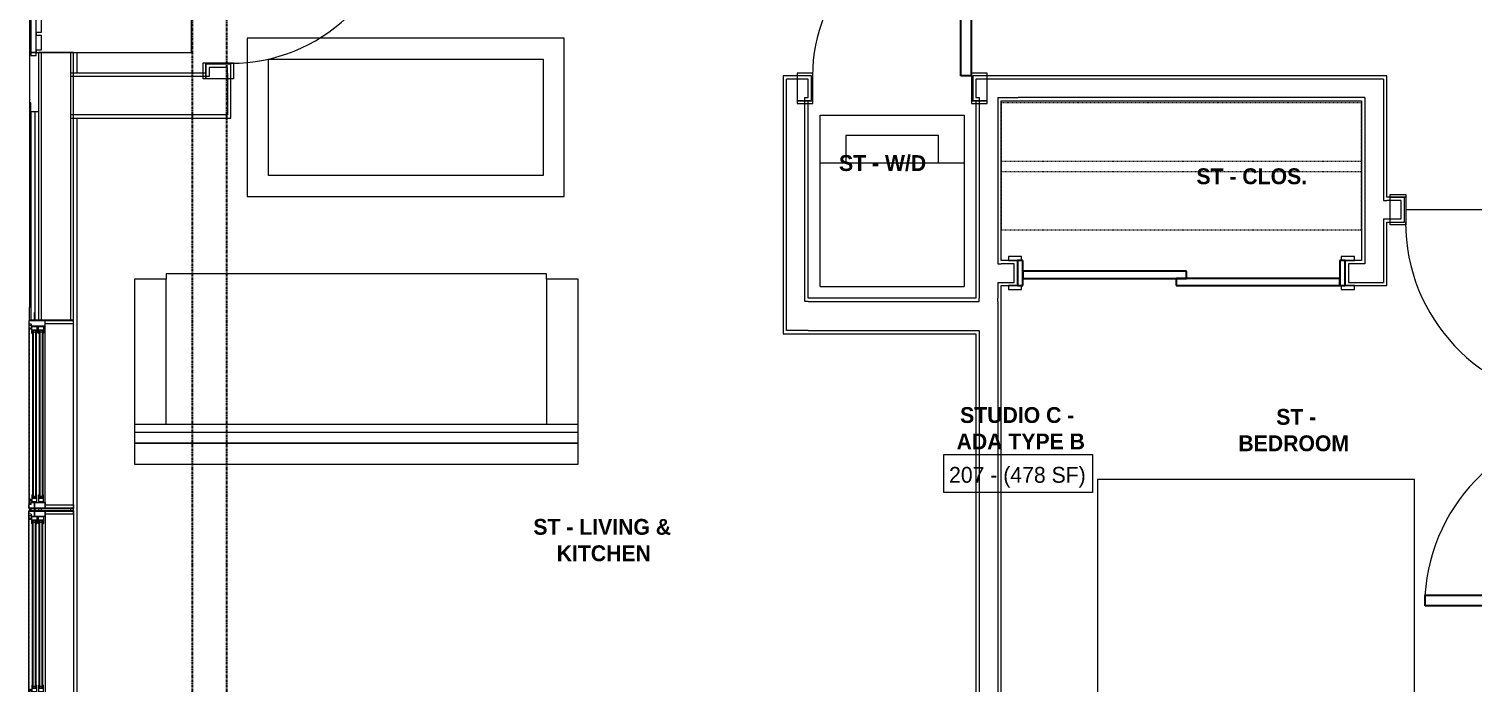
# Model space of a CAD drawing. Header units: inches. Extents: x -4093 to -1777, y 9773 to 12264.
# Drawn here: x -3860.3 to -3586.9, y 11592.5 to 11716.4 of the extents above; entities that cross this region are included whole.
import ezdxf

# ---------------------------------------------------------------- set-up
doc = ezdxf.new("R2010")
doc.units = ezdxf.units.IN
doc.header["$MEASUREMENT"] = 0
doc.linetypes.add('Dash', pattern=[0.25, 0.125, -0.125])
doc.linetypes.add('Grid Line 1_2_', pattern=[0.875, 0.5, -0.125, 0.125, -0.125])
for name, color, linetype, lineweight in [('0-1', 7, 'Continuous', 5), ('0-2', 7, 'Continuous', 9), ('A-AREA-IDEN', 2, 'Continuous', 9), ('A-DETL-GENF', 92, 'Continuous', 18), ('A-DETL-GENF-HDLN', 1, 'Dash', 9), ('A-DOOR-1', 7, 'Continuous', 9), ('A-DOOR-2', 10, 'Continuous', 30), ('A-DOOR-FRAM-1', 10, 'Continuous', 30), ('A-FLOR-1', 7, 'Continuous', 9), ('A-GENM', 5, 'Continuous', 9), ('A-GLAZ', 151, 'Continuous', 18), ('A-GLAZ-1', 151, 'Continuous', 9), ('A-GLAZ-2', 151, 'Continuous', 30), ('A-WALL', 113, 'Continuous', 18), ('A-WALL-1', 7, 'Continuous', 9), ('A-WALL-2', 250, 'Continuous', 18), ('A-WALL-3', 113, 'Continuous', 9), ('I-FURN', 30, 'Continuous', 9), ('I-FURN-1', 7, 'Continuous', 9), ('I-WALL-1', 7, 'Continuous', 9), ('P-SANR-FIXT-1', 7, 'Continuous', 9), ('Q-CASE-HDLN-1', 7, 'Dash', 9), ('S-GRID-1', 1, 'Grid Line 1_2_', 30)]:
    doc.layers.add(name, color=color, linetype=linetype, lineweight=lineweight)
doc.styles.add('Century Gothic', font='ufonts.com_century-gothic.ttf', dxfattribs={"height": 3})
doc.styles.add('Century Gothic_B', font='GOTHICB.TTF', dxfattribs={"height": 3})

# ---------------------------------------------------------------- blocks, each defined once
blk = doc.blocks.new('Couch-Both_Arms-Generic - 1-1352606-BACKGROUND - 2ND FLOOR')
at = {"layer": 'I-FURN'}
for p, q in [((-42, 13.5), (42, 13.5)), ((42, 13.5), (-42, 13.5)), ((-42, 13.5), (-42, 10)), ((-42, 11.5), (42, 11.5)), ((42, 10), (42, 13.5)), ((-42, 10), (-42, -17.5)), ((-42, 10), (42, 10)), ((-36, -17.5), (-36, 10)), ((36, 10), (36, -17.5)), ((42, -17.5), (42, 10)), ((-42, -17.5), (-36, -17.5)), ((-36, -17.5), (-36, -18.5)), ((-36, -18.5), (36, -18.5)), ((36, -18.5), (36, -17.5)), ((36, -17.5), (42, -17.5))]:
    blk.add_line(p, q, dxfattribs=at)
at = {"layer": 'I-FURN-1'}
for p, q in [((42, 17.5), (-42, 17.5)), ((-42, 17.5), (-42, 13.5)), ((42, 13.5), (42, 17.5))]:
    blk.add_line(p, q, dxfattribs=at)
blk = doc.blocks.new('Table-Coffee - one-1352608-BACKGROUND - 2ND FLOOR')
at = {"layer": 'I-FURN-1'}
for p, q in [((30.72, 18.75), (-29.28, 18.75)), ((-29.28, 18.75), (-29.28, -11.25)), ((30.72, -11.25), (30.72, 18.75)), ((-25.28, -7.25), (-25.28, 14.75)), ((-25.28, 14.75), (26.72, 14.75)), ((26.72, 14.75), (26.72, -7.25)), ((26.72, -7.25), (-25.28, -7.25)), ((-29.28, -11.25), (30.72, -11.25))]:
    blk.add_line(p, q, dxfattribs=at)
blk = doc.blocks.new('SLIDING - FLUSH - SLIDING - FLUSH - 5-0 x 6-8-3934327-BACKGROUND - 2ND FLOOR')
at = {"layer": 'A-DOOR-1'}
for p, q in [((-30.25, 3), (-32.75, 3)), ((-32.75, 3), (-32.75, 2.25)), ((-30.25, 2.25), (-30.25, 3)), ((30.25, 3), (30.25, 2.25)), ((32.75, 3), (30.25, 3)), ((32.75, 2.25), (32.75, 3)), ((-32.75, 2.25), (-30.25, 2.25)), ((30.25, 2.25), (32.75, 2.25)), ((-30.25, -2.5), (-32.75, -2.5)), ((-32.75, -2.5), (-32.75, -3.25)), ((-30.25, -3.25), (-30.25, -2.5)), ((32.75, -2.5), (30.25, -2.5)), ((30.25, -2.5), (30.25, -3.25)), ((32.75, -3.25), (32.75, -2.5)), ((-32.75, -3.25), (-30.25, -3.25)), ((30.25, -3.25), (32.75, -3.25))]:
    blk.add_line(p, q, dxfattribs=at)
at = {"layer": 'A-DOOR-2'}
for p, q in [((1, 2.25), (-30, 2.25)), ((-30, 2.25), (-30, 0.87)), ((-30, 0.87), (1, 0.87)), ((30, 0.87), (-1, 0.87)), ((-1, 0.87), (-1, -0.5)), ((1, 0.87), (1, 2.25)), ((30, -0.5), (30, 0.87)), ((-1, -0.5), (30, -0.5))]:
    blk.add_line(p, q, dxfattribs=at)
at = {"layer": 'A-DOOR-FRAM-1'}
for p, q in [((-30, 2.25), (-31, 2.25)), ((-31, 2.25), (-31, -2.5)), ((-30, -2.5), (-30, 2.25)), ((31, 2.25), (30, 2.25)), ((30, 2.25), (30, -2.5)), ((31, -2.5), (31, 2.25)), ((-31, -2.5), (-30, -2.5)), ((30, -2.5), (31, -2.5))]:
    blk.add_line(p, q, dxfattribs=at)
blk = doc.blocks.new('SWING - SINGLE - FLUSH - SWING - FLUSH - 2-10 x 6-8 - PRIVACY-4346068-BACKGROUND - 2ND FLOOR')
at = {"layer": 'A-DOOR-1'}
for p, q in [((-20, 2.37), (-20, 2.87)), ((-20, 2.87), (-17, 2.87)), ((-17, 2.87), (-17, 2.37)), ((17, 2.37), (17, 2.87)), ((17, 2.87), (20, 2.87)), ((20, 2.87), (20, 2.37)), ((-20, 2.37), (-17, 2.37)), ((-20, -2.88), (-20, 2.37)), ((-17, 2.37), (-20, 2.37)), ((-17, 2.37), (-17, -2.88)), ((17, 2.37), (20, 2.37)), ((17, -2.88), (17, 2.37)), ((20, 2.37), (17, 2.37)), ((20, 2.37), (20, -2.88)), ((-17, -2.88), (-20, -2.88)), ((20, -2.88), (17, -2.88))]:
    blk.add_line(p, q, dxfattribs=at)
blk.add_arc((17, -2.38), 34.07, 180, 266.6343, dxfattribs=at)
at = {"layer": 'A-DOOR-2'}
for p, q in [((15, -2.38), (15, -36.38)), ((17, -2.38), (15, -2.38)), ((17, -2.38), (17, -36.38)), ((17, -36.38), (15, -36.38))]:
    blk.add_line(p, q, dxfattribs=at)
blk = doc.blocks.new('OD_CW_Closet - OD_CW_Closet-3786619-BACKGROUND - 2ND FLOOR')
at = {"layer": 'Q-CASE-HDLN-1'}
for p, q in [((68.99, 24), (0.74, 24)), ((0.74, 24), (0.74, 0)), ((68.99, 0), (68.99, 24)), ((0.74, 13), (68.99, 13)), ((0.74, 11), (68.99, 11)), ((0.74, 0), (68.99, 0))]:
    blk.add_line(p, q, dxfattribs=at)
blk = doc.blocks.new('SWING - SINGLE - FLUSH - SWING - FLUSH - 2-10 x 6-8 - PRIVACY-4346070-BACKGROUND - 2ND FLOOR')
at = {"layer": 'A-DOOR-1'}
for p, q in [((-20, 2.37), (-20, 2.87)), ((-20, 2.87), (-17, 2.87)), ((-17, 2.87), (-17, 2.37)), ((17, 2.37), (17, 2.87)), ((17, 2.87), (20, 2.87)), ((20, 2.87), (20, 2.37)), ((-20, 2.37), (-17, 2.37)), ((-20, -2.88), (-20, 2.37)), ((-17, 2.37), (-20, 2.37)), ((-17, 2.37), (-17, -2.88)), ((17, 2.37), (20, 2.37)), ((17, -2.88), (17, 2.37)), ((20, 2.37), (17, 2.37)), ((20, 2.37), (20, -2.88)), ((-17, -2.88), (-20, -2.88)), ((20, -2.88), (17, -2.88))]:
    blk.add_line(p, q, dxfattribs=at)
blk.add_arc((17, -2.38), 34.07, 180, 266.6343, dxfattribs=at)
at = {"layer": 'A-DOOR-2'}
for p, q in [((15, -2.38), (15, -36.38)), ((17, -2.38), (15, -2.38)), ((17, -2.38), (17, -36.38)), ((17, -36.38), (15, -36.38))]:
    blk.add_line(p, q, dxfattribs=at)
blk = doc.blocks.new('SWING - SINGLE - FLUSH - SWING - FLUSH - 2-6 x 6-8 - PASSAGE-4346080-BACKGROUND - 2ND FLOOR')
at = {"layer": 'A-DOOR-1'}
for p, q in [((-15, 2.875), (-18, 2.875)), ((-18, 2.875), (-18, -2.375)), ((-15, -2.375), (-15, 2.875)), ((18, 2.875), (15, 2.875)), ((15, 2.875), (15, -2.375)), ((18, -2.375), (18, 2.875)), ((-18, -2.375), (-15, -2.375)), ((-15, -2.375), (-18, -2.375)), ((-18, -2.375), (-18, -2.875)), ((-15, -2.875), (-15, -2.375)), ((15, -2.375), (18, -2.375)), ((18, -2.375), (15, -2.375)), ((15, -2.375), (15, -2.875)), ((18, -2.875), (18, -2.375)), ((-18, -2.875), (-15, -2.875)), ((15, -2.875), (18, -2.875))]:
    blk.add_line(p, q, dxfattribs=at)
blk.add_arc((15, 2.375), 30.067, 93.81407, 180, dxfattribs=at)
at = {"layer": 'A-DOOR-2'}
for p, q in [((13, 2.375), (13, 32.375)), ((15, 32.375), (13, 32.375)), ((15, 2.375), (15, 32.375)), ((15, 2.375), (13, 2.375))]:
    blk.add_line(p, q, dxfattribs=at)
blk = doc.blocks.new('Bed-Standard - Queen 60_ x 79_-V53-BACKGROUND - 2ND FLOOR')
at = {"layer": 'I-FURN-1'}
for p, q in [((-19.31, 36.32), (-19.31, -41.3)), ((-16.31, 35.7), (-16.31, 23.7)), ((-16.31, 35.7), (37.69, 35.7)), ((37.69, 35.7), (37.69, 23.7)), ((40.69, -41.3), (40.69, 36.32)), ((40.69, 23.7), (-19.31, 17.13)), ((-16.31, 23.7), (37.69, 23.7)), ((-19.31, -41.3), (40.69, -41.3))]:
    blk.add_line(p, q, dxfattribs=at)
blk = doc.blocks.new('Stacked Washer and Dryer - 26_x25_ - Private-3627842-BACKGROUND - 2ND FLOOR')
at = {"layer": 'P-SANR-FIXT-1'}
for p, q in [((0, 13.625), (32.4375, 13.625)), ((0, 13.625), (0, -13.625)), ((23.34375, -13.625), (23.34375, 13.625)), ((32.4375, 13.625), (32.4375, -13.625)), ((28.53125, 8.75), (23.34375, 8.75)), ((28.53125, -8.75), (28.53125, 8.75)), ((23.34375, -8.75), (28.53125, -8.75)), ((32.4375, -13.625), (0, -13.625))]:
    blk.add_line(p, q, dxfattribs=at)
blk = doc.blocks.new('SWING - SINGLE - FLUSH - SWING - 32_ x 80_ - WITH ACOUSTICAL SEAL-4346081-BACKGROUND - 2ND FLOOR')
at = {"layer": 'A-DOOR-1'}
for p, q in [((-19, 2.37), (-19, 2.87)), ((-19, 2.87), (-16, 2.87)), ((-16, 2.87), (-16, 2.37)), ((16, 2.37), (16, 2.87)), ((16, 2.87), (19, 2.87)), ((19, 2.87), (19, 2.37)), ((-19, 2.37), (-16, 2.37)), ((-19, -2.88), (-19, 2.37)), ((-16, 2.37), (-19, 2.37)), ((-16, 2.37), (-16, -2.88)), ((16, 2.37), (19, 2.37)), ((16, -2.88), (16, 2.37)), ((19, 2.37), (16, 2.37)), ((19, 2.37), (19, -2.88)), ((-16, -2.88), (-19, -2.88)), ((19, -2.88), (16, -2.88))]:
    blk.add_line(p, q, dxfattribs=at)
blk.add_arc((16, -2.38), 32.07, 180, 266.4241, dxfattribs=at)
at = {"layer": 'A-DOOR-2'}
for p, q in [((14, -2.38), (14, -34.38)), ((16, -2.38), (14, -2.38)), ((16, -2.38), (16, -34.38)), ((16, -34.38), (14, -34.38))]:
    blk.add_line(p, q, dxfattribs=at)
blk = doc.blocks.new('CTR - 1st Phase - Unit Layouts_rvt-1-BACKGROUND - 2ND FLOOR')
at = {"layer": 'A-FLOR-1'}
for p, q in [((-3851.23, 11711.9), (-3851.23, 11707.96)), ((-3851.23, 11699.46), (-3851.23, 11587.65)), ((-3565.67, 11682.11), (-3599.67, 11682.11))]:
    blk.add_line(p, q, dxfattribs=at)
at = {"layer": 'A-WALL-1'}
for p, q in [((-3822.1, 11709.65), (-3826.85, 11709.65)), ((-3826.85, 11709.65), (-3826.85, 11707.96)), ((-3822.1, 11707.96), (-3822.1, 11709.65)), ((-3712.17, 11707.49), (-3717.55, 11707.49)), ((-3717.55, 11707.49), (-3717.55, 11706.86)), ((-3717.55, 11706.86), (-3717.55, 11702.74)), ((-3712.17, 11702.74), (-3712.17, 11707.49)), ((-3673.05, 11707.49), (-3681.67, 11707.49)), ((-3681.67, 11707.49), (-3681.67, 11702.74)), ((-3603.3, 11707.49), (-3673.05, 11707.49)), ((-3603.3, 11706.86), (-3603.3, 11707.49)), ((-3603.3, 11702.74), (-3603.3, 11706.86)), ((-3717.55, 11702.74), (-3717.55, 11658.61)), ((-3712.8, 11702.74), (-3712.17, 11702.74)), ((-3712.8, 11665.36), (-3712.8, 11702.74)), ((-3681.67, 11702.74), (-3681.05, 11702.74)), ((-3681.05, 11702.74), (-3681.05, 11665.36)), ((-3676.3, 11702.74), (-3673.05, 11702.74)), ((-3676.3, 11672.49), (-3676.3, 11702.74)), ((-3673.05, 11702.74), (-3608.05, 11702.74)), ((-3608.05, 11702.74), (-3608.05, 11672.49)), ((-3603.3, 11684.49), (-3603.3, 11702.74)), ((-3599.92, 11684.49), (-3603.3, 11684.49)), ((-3599.92, 11679.74), (-3599.92, 11684.49)), ((-3603.3, 11679.74), (-3599.92, 11679.74)), ((-3603.3, 11672.49), (-3603.3, 11679.74)), ((-3673.17, 11672.49), (-3676.3, 11672.49)), ((-3673.17, 11667.74), (-3673.17, 11672.49)), ((-3608.05, 11672.49), (-3611.17, 11672.49)), ((-3611.17, 11672.49), (-3611.17, 11667.74)), ((-3603.3, 11668.36), (-3603.3, 11672.49)), ((-3676.3, 11667.74), (-3673.17, 11667.74)), ((-3676.3, 11665.36), (-3676.3, 11667.74)), ((-3611.17, 11667.74), (-3603.3, 11667.74)), ((-3603.3, 11667.74), (-3603.3, 11668.36)), ((-3681.05, 11665.36), (-3712.8, 11665.36)), ((-3676.3, 11552.36), (-3676.3, 11665.36)), ((-3717.55, 11658.61), (-3716.92, 11658.61)), ((-3716.92, 11658.61), (-3712.8, 11658.61)), ((-3712.8, 11658.61), (-3681.05, 11658.61)), ((-3681.05, 11658.61), (-3681.05, 11552.36))]:
    blk.add_line(p, q, dxfattribs=at)
at = {"layer": 'A-WALL-2'}
for p, q in [((-3826.22, 11709.03), (-3826.22, 11707.96)), ((-3824.47, 11709.03), (-3826.22, 11709.03)), ((-3822.72, 11709.03), (-3824.47, 11709.03)), ((-3822.72, 11707.96), (-3822.72, 11709.03)), ((-3826.22, 11707.34), (-3852.47, 11707.34)), ((-3826.22, 11707.96), (-3826.22, 11707.34)), ((-3822.72, 11707.96), (-3822.72, 11707.34)), ((-3822.72, 11707.34), (-3822.72, 11700.09)), ((-3712.8, 11706.86), (-3716.92, 11706.86)), ((-3716.92, 11703.36), (-3716.92, 11706.86)), ((-3712.8, 11705.11), (-3712.8, 11706.86)), ((-3681.05, 11706.86), (-3681.05, 11705.11)), ((-3673.05, 11706.86), (-3681.05, 11706.86)), ((-3603.92, 11706.86), (-3673.05, 11706.86)), ((-3603.92, 11706.86), (-3603.92, 11703.36)), ((-3716.92, 11702.74), (-3716.92, 11703.36)), ((-3713.42, 11703.36), (-3712.8, 11703.36)), ((-3713.42, 11702.74), (-3713.42, 11703.36)), ((-3712.8, 11703.36), (-3712.8, 11705.11)), ((-3681.05, 11705.11), (-3681.05, 11703.36)), ((-3681.05, 11703.36), (-3680.42, 11703.36)), ((-3680.42, 11703.36), (-3680.42, 11702.74)), ((-3676.92, 11703.36), (-3673.05, 11703.36)), ((-3676.92, 11703.36), (-3676.92, 11702.74)), ((-3607.42, 11703.36), (-3673.05, 11703.36)), ((-3607.42, 11703.36), (-3607.42, 11702.74)), ((-3603.92, 11703.36), (-3603.92, 11702.74)), ((-3716.92, 11659.24), (-3716.92, 11702.74)), ((-3713.42, 11664.74), (-3713.42, 11702.74)), ((-3680.42, 11702.74), (-3680.42, 11665.36)), ((-3676.92, 11702.74), (-3676.92, 11671.86)), ((-3607.42, 11702.74), (-3607.42, 11672.49)), ((-3603.92, 11702.74), (-3603.92, 11683.86)), ((-3822.72, 11700.09), (-3852.47, 11700.09)), ((-3603.92, 11683.86), (-3603.3, 11683.86)), ((-3600.55, 11683.86), (-3603.3, 11683.86)), ((-3600.55, 11682.11), (-3600.55, 11683.86)), ((-3600.55, 11680.36), (-3600.55, 11682.11)), ((-3603.92, 11680.36), (-3603.3, 11680.36)), ((-3603.92, 11680.36), (-3603.92, 11672.49)), ((-3603.3, 11680.36), (-3600.55, 11680.36)), ((-3676.92, 11671.86), (-3676.3, 11671.86)), ((-3673.8, 11671.86), (-3676.3, 11671.86)), ((-3673.8, 11670.11), (-3673.8, 11671.86)), ((-3673.8, 11668.36), (-3673.8, 11670.11)), ((-3607.42, 11671.86), (-3610.55, 11671.86)), ((-3610.55, 11671.86), (-3610.55, 11670.11)), ((-3610.55, 11670.11), (-3610.55, 11668.36)), ((-3607.42, 11672.49), (-3607.42, 11671.86)), ((-3603.92, 11672.49), (-3603.92, 11671.86)), ((-3603.92, 11671.86), (-3603.92, 11668.36)), ((-3676.92, 11668.36), (-3676.3, 11668.36)), ((-3676.92, 11668.36), (-3676.92, 11665.36)), ((-3676.3, 11668.36), (-3673.8, 11668.36)), ((-3610.55, 11668.36), (-3603.92, 11668.36)), ((-3712.8, 11664.74), (-3713.42, 11664.74)), ((-3712.8, 11664.74), (-3681.05, 11664.74)), ((-3681.05, 11664.74), (-3680.42, 11664.74)), ((-3680.42, 11664.74), (-3680.42, 11665.36)), ((-3676.92, 11664.74), (-3676.92, 11665.36)), ((-3676.92, 11664.74), (-3676.92, 11552.36)), ((-3713.42, 11659.24), (-3716.92, 11659.24)), ((-3712.8, 11659.24), (-3713.42, 11659.24)), ((-3712.8, 11659.24), (-3681.05, 11659.24)), ((-3681.05, 11659.24), (-3680.42, 11659.24)), ((-3680.42, 11659.24), (-3680.42, 11552.36))]:
    blk.add_line(p, q, dxfattribs=at)
at = {"layer": 'I-WALL-1'}
for p, q in [((-3826.85, 11707.96), (-3852.47, 11707.96)), ((-3852.47, 11707.96), (-3852.47, 11699.46)), ((-3822.1, 11700.09), (-3822.1, 11707.96)), ((-3852.47, 11699.46), (-3822.1, 11699.46)), ((-3822.1, 11699.46), (-3822.1, 11700.09))]:
    blk.add_line(p, q, dxfattribs=at)
at = {"layer": '0-2'}
for name, p, rotation in [('SWING - SINGLE - FLUSH - SWING - 32_ x 80_ - WITH ACOUSTICAL SEAL-4346081-BACKGROUND - 2ND FLOOR', (-3824.47, 11725.9), 90.000000000009), ('Stacked Washer and Dryer - 26_x25_ - Private-3627842-BACKGROUND - 2ND FLOOR', (-3696.92, 11667.61), 90.00000000001218), ('SLIDING - FLUSH - SLIDING - FLUSH - 5-0 x 6-8-3934327-BACKGROUND - 2ND FLOOR', (-3642.17, 11669.99), 180), ('Couch-Both_Arms-Generic - 1-1352606-BACKGROUND - 2ND FLOOR', (-3798.34, 11651.45), 180), ('SWING - SINGLE - FLUSH - SWING - FLUSH - 2-10 x 6-8 - PRIVACY-4346070-BACKGROUND - 2ND FLOOR', (-3559.67, 11624.11), 269.9999999999972), ('Bed-Standard - Queen 60_ x 79_-V53-BACKGROUND - 2ND FLOOR', (-3617.36, 11589.76), 180)]:
    blk.add_blockref(name, p, dxfattribs=dict(at, rotation=rotation))
for name, p in [('SWING - SINGLE - FLUSH - SWING - FLUSH - 2-6 x 6-8 - PASSAGE-4346080-BACKGROUND - 2ND FLOOR', (-3696.92, 11705.11)), ('Table-Coffee - one-1352608-BACKGROUND - 2ND FLOOR', (-3789.7, 11695.84)), ('OD_CW_Closet - OD_CW_Closet-3786619-BACKGROUND - 2ND FLOOR', (-3677.04, 11678.33)), ('SWING - SINGLE - FLUSH - SWING - FLUSH - 2-10 x 6-8 - PRIVACY-4346068-BACKGROUND - 2ND FLOOR', (-3582.67, 11682.11))]:
    blk.add_blockref(name, p, dxfattribs=at)
blk = doc.blocks.new('CTR - 1st Phase - Structure_rvt-1-BACKGROUND - 2ND FLOOR')
at = {"layer": 'S-GRID-1'}
for p, q in [((-3829.32, 9772.61), (-3829.32, 12247.5)), ((-3822.82, 9772.61), (-3822.82, 12247.5))]:
    blk.add_line(p, q, dxfattribs=at)
blk = doc.blocks.new('Window-Double_Hung-Marvin-Essential - 2-WIDE _TEMP ALL LOW_ ESDH3066-3454268-BACKGROUND - 2ND FLOOR')
at = {"layer": 'A-DETL-GENF'}
for p, q in [((-19.25, 3.23), (-19.25, 3.19)), ((-17.75, 3.23), (-19.25, 3.23)), ((-19.25, 3.19), (-17.9, 3.19)), ((-17.9, 3.19), (-17.9, 3.08)), ((-17.9, 3.08), (-17.75, 3.08)), ((-17.75, 4.28), (-17.16, 4.28)), ((-17.75, 4.28), (-17.75, 1.19)), ((-17.08, 3.87), (-17.16, 4.28)), ((-17.08, 3.87), (-16.19, 3.87)), ((-16.85, 4.25), (-16.85, 3.87)), ((-16.3, 4.25), (-16.85, 4.25)), ((-16.38, 3.77), (-16.72, 3.77)), ((-16.72, 3.77), (-16.72, 1.19)), ((-15.34, 3.69), (-16.56, 3.69)), ((-16.56, 2.75), (-16.56, 3.69)), ((-16.56, 2.75), (-15.34, 2.75)), ((-16.38, 3.87), (-16.38, 3.77)), ((-16.3, 4.01), (-16.3, 4.25)), ((-16.18, 4.01), (-16.3, 4.01)), ((-16.19, 3.97), (-16.1, 3.97)), ((-16.19, 3.87), (-16.19, 3.97)), ((-16.18, 4.22), (-16.1, 4.22)), ((-16.18, 4.22), (-16.18, 4.01)), ((-16.1, 3.97), (-16.1, 4.22)), ((-15.94, 2.87), (-15.94, 3.59)), ((-15.94, 3.59), (-15.28, 3.59)), ((-15.28, 2.87), (-15.94, 2.87)), ((15.84, 3.57), (-15.84, 3.57)), ((-15.84, 2.88), (-15.84, 3.57)), ((15.84, 3.45), (-15.84, 3.45)), ((15.84, 3.01), (-15.84, 3.01)), ((15.84, 2.88), (-15.84, 2.88)), ((-15.54, 3.01), (-15.54, 3.45)), ((-15.34, 3.69), (-15.28, 3.63)), ((-15.34, 2.75), (-15.28, 2.81)), ((-15.28, 3.59), (-15.28, 3.63)), ((-15.28, 2.81), (-15.28, 2.87)), ((15.34, 3.69), (15.28, 3.63)), ((15.28, 3.59), (15.28, 3.63)), ((15.94, 3.59), (15.28, 3.59)), ((15.28, 2.81), (15.28, 2.87)), ((15.28, 2.87), (15.94, 2.87)), ((15.34, 2.75), (15.28, 2.81)), ((15.34, 3.69), (16.56, 3.69)), ((16.56, 2.75), (15.34, 2.75)), ((15.54, 3.01), (15.54, 3.45)), ((15.84, 2.88), (15.84, 3.57)), ((15.94, 2.87), (15.94, 3.59)), ((16.18, 4.22), (16.1, 4.22)), ((16.1, 3.97), (16.1, 4.22)), ((16.19, 3.97), (16.1, 3.97)), ((16.18, 4.22), (16.18, 4.01)), ((16.18, 4.01), (16.3, 4.01)), ((16.19, 3.87), (16.19, 3.97)), ((17.08, 3.87), (16.19, 3.87)), ((16.3, 4.01), (16.3, 4.25)), ((16.3, 4.25), (16.85, 4.25)), ((16.38, 3.87), (16.38, 3.77)), ((16.38, 3.77), (16.72, 3.77)), ((16.56, 2.75), (16.56, 3.69)), ((16.72, 3.77), (16.72, 1.19)), ((16.85, 4.25), (16.85, 3.87)), ((17.08, 3.87), (17.16, 4.28)), ((17.75, 4.28), (17.16, 4.28)), ((17.75, 4.28), (17.75, 1.19)), ((17.75, 3.23), (19.25, 3.23)), ((17.9, 3.08), (17.75, 3.08)), ((17.9, 3.19), (17.9, 3.08)), ((19.25, 3.19), (17.9, 3.19)), ((19.25, 3.23), (19.25, 3.19)), ((-16.72, 1.19), (-17.75, 1.19)), ((-15.34, 2.47), (-16.56, 2.47)), ((-16.56, 1.53), (-16.56, 2.47)), ((-16.56, 1.53), (-15.34, 1.53)), ((-15.94, 1.65), (-15.94, 2.37)), ((-15.94, 2.37), (-15.28, 2.37)), ((-15.28, 1.65), (-15.94, 1.65)), ((15.84, 2.35), (-15.84, 2.35)), ((-15.84, 1.66), (-15.84, 2.35)), ((15.84, 2.23), (-15.84, 2.23)), ((15.84, 1.79), (-15.84, 1.79)), ((15.84, 1.66), (-15.84, 1.66)), ((-15.54, 1.79), (-15.54, 2.23)), ((-15.34, 2.47), (-15.28, 2.41)), ((-15.34, 1.53), (-15.28, 1.59)), ((-15.28, 2.37), (-15.28, 2.41)), ((-15.28, 1.59), (-15.28, 1.65)), ((15.34, 2.47), (15.28, 2.41)), ((15.28, 2.37), (15.28, 2.41)), ((15.94, 2.37), (15.28, 2.37)), ((15.28, 1.59), (15.28, 1.65)), ((15.28, 1.65), (15.94, 1.65)), ((15.34, 1.53), (15.28, 1.59)), ((15.34, 2.47), (16.56, 2.47)), ((16.56, 1.53), (15.34, 1.53)), ((15.54, 1.79), (15.54, 2.23)), ((15.84, 1.66), (15.84, 2.35)), ((15.94, 1.65), (15.94, 2.37)), ((16.56, 1.53), (16.56, 2.47)), ((16.72, 1.19), (17.75, 1.19))]:
    blk.add_line(p, q, dxfattribs=at)
at = {"layer": 'A-DETL-GENF-HDLN'}
blk.add_line((16.1, 4.22), (-16.5, 4.22), dxfattribs=at)
at = {"layer": 'A-GLAZ'}
for p, q in [((-17.13, 1.16), (-17.13, -4.19)), ((17.12, -4.19), (17.12, 1.16)), ((-17.13, -4.19), (-17.75, -4.19)), ((17.12, -4.19), (17.75, -4.19))]:
    blk.add_line(p, q, dxfattribs=at)
at = {"layer": 'A-GLAZ-1'}
for p, q in [((17.75, 4.28), (-17.75, 4.28)), ((20.21, 4.25), (17.75, 4.25)), ((17.75, 4.19), (20.21, 4.19)), ((20.21, 4.19), (20.21, 4.25)), ((-17.75, 1.19), (17.75, 1.19)), ((-17.75, -4.19), (17.75, -4.19))]:
    blk.add_line(p, q, dxfattribs=at)
at = {"layer": 'A-GLAZ-2'}
for p, q in [((-17.75, 4.28), (-17.75, 1.19)), ((17.75, 1.19), (17.75, 4.28)), ((-17.75, 1.16), (-17.75, -4.19)), ((17.75, -4.19), (17.75, 1.16))]:
    blk.add_line(p, q, dxfattribs=at)
blk = doc.blocks.new('V-Series_EWC4_SPVU_RFA_2015 - 2ND AND 3RD FLOOR-2226480-BACKGROUND - 2ND FLOOR')
at = {"layer": 'A-GENM'}
for p, q in [((-3859.97, 11740.34), (-3859.97, 11739.78)), ((-3858.97, 11740.34), (-3859.97, 11740.34)), ((-3859.97, 11739.78), (-3859.97, 11711.9)), ((-3858.97, 11739.78), (-3859.97, 11739.78)), ((-3859.97, 11739.78), (-3858.97, 11739.78)), ((-3858.97, 11739.78), (-3858.97, 11740.34)), ((-3858.97, 11711.9), (-3858.97, 11739.78)), ((-3829.54, 11739.78), (-3858.97, 11739.78)), ((-3858.97, 11739.78), (-3858.97, 11739.34)), ((-3858.97, 11739.34), (-3857.97, 11739.34)), ((-3857.97, 11739.34), (-3857.97, 11736.54)), ((-3829.54, 11711.9), (-3829.54, 11739.78)), ((-3857.97, 11736.54), (-3858.97, 11736.54)), ((-3858.97, 11736.54), (-3858.97, 11736.04)), ((-3858.97, 11736.04), (-3857.97, 11736.04)), ((-3857.97, 11736.04), (-3857.97, 11733.06)), ((-3857.97, 11733.06), (-3858.97, 11733.06)), ((-3858.97, 11733.06), (-3858.97, 11732.56)), ((-3858.97, 11732.56), (-3857.97, 11732.56)), ((-3857.97, 11732.56), (-3857.97, 11729.57)), ((-3857.97, 11729.57), (-3858.97, 11729.57)), ((-3858.97, 11729.57), (-3858.97, 11729.07)), ((-3858.97, 11729.07), (-3857.97, 11729.07)), ((-3857.97, 11729.07), (-3857.97, 11726.09)), ((-3857.97, 11726.09), (-3858.97, 11726.09)), ((-3858.97, 11726.09), (-3858.97, 11725.59)), ((-3858.97, 11725.59), (-3857.97, 11725.59)), ((-3857.97, 11725.59), (-3857.97, 11722.61)), ((-3857.97, 11722.61), (-3858.97, 11722.61)), ((-3858.97, 11722.61), (-3858.97, 11722.11)), ((-3858.97, 11722.11), (-3857.97, 11722.11)), ((-3857.97, 11722.11), (-3857.97, 11719.12)), ((-3857.97, 11719.12), (-3858.97, 11719.12)), ((-3858.97, 11719.12), (-3858.97, 11718.62)), ((-3858.97, 11718.62), (-3857.97, 11718.62)), ((-3857.97, 11718.62), (-3857.97, 11715.64)), ((-3857.97, 11715.64), (-3858.97, 11715.64)), ((-3858.97, 11715.64), (-3858.97, 11715.14)), ((-3858.97, 11715.14), (-3857.97, 11715.14)), ((-3857.97, 11715.14), (-3857.97, 11712.34)), ((-3859.97, 11711.9), (-3858.97, 11711.9)), ((-3859.97, 11711.9), (-3859.97, 11711.34)), ((-3858.97, 11711.9), (-3859.97, 11711.9)), ((-3859.97, 11711.34), (-3858.97, 11711.34)), ((-3857.97, 11712.34), (-3858.97, 11712.34)), ((-3858.97, 11712.34), (-3858.97, 11711.9)), ((-3858.97, 11711.34), (-3858.97, 11711.9)), ((-3858.97, 11711.9), (-3829.54, 11711.9))]:
    blk.add_line(p, q, dxfattribs=at)
blk = doc.blocks.new('Perforated Panel at Magic-Pak - hvac panel - 2nd floor 2-2702973-BACKGROUND - 2ND FLOOR')
at = {"layer": 'A-GLAZ-1'}
for p, q in [((19.01, 4.19), (-19.01, 4.19)), ((-19.01, 4.12), (19.01, 4.12))]:
    blk.add_line(p, q, dxfattribs=at)
blk = doc.blocks.new('Window-Double_Hung-Marvin-Essential - 2-WIDE _TEMP ALL LOW_ ESDH3066-3454271-BACKGROUND - 2ND FLOOR')
at = {"layer": 'A-DETL-GENF'}
for p, q in [((-16.72, -1.19), (-17.75, -1.19)), ((-17.75, -4.28), (-17.75, -1.19)), ((-16.72, -3.77), (-16.72, -1.19)), ((-16.56, -1.53), (-15.34, -1.53)), ((-16.56, -1.53), (-16.56, -2.47)), ((-15.34, -2.47), (-16.56, -2.47)), ((-15.28, -1.65), (-15.94, -1.65)), ((-15.94, -1.65), (-15.94, -2.37)), ((-15.94, -2.37), (-15.28, -2.37)), ((15.84, -1.66), (-15.84, -1.66)), ((-15.84, -1.66), (-15.84, -2.35)), ((15.84, -1.79), (-15.84, -1.79)), ((15.84, -2.23), (-15.84, -2.23)), ((15.84, -2.35), (-15.84, -2.35)), ((-15.54, -1.79), (-15.54, -2.23)), ((-15.34, -1.53), (-15.28, -1.59)), ((-15.34, -2.47), (-15.28, -2.41)), ((-15.28, -1.59), (-15.28, -1.65)), ((-15.28, -2.37), (-15.28, -2.41)), ((15.34, -1.53), (15.28, -1.59)), ((15.28, -1.59), (15.28, -1.65)), ((15.28, -1.65), (15.94, -1.65)), ((15.28, -2.37), (15.28, -2.41)), ((15.94, -2.37), (15.28, -2.37)), ((15.34, -2.47), (15.28, -2.41)), ((16.56, -1.53), (15.34, -1.53)), ((15.34, -2.47), (16.56, -2.47)), ((15.54, -1.79), (15.54, -2.23)), ((15.84, -1.66), (15.84, -2.35)), ((15.94, -1.65), (15.94, -2.37)), ((16.56, -1.53), (16.56, -2.47)), ((16.72, -3.77), (16.72, -1.19)), ((16.72, -1.19), (17.75, -1.19)), ((17.75, -4.28), (17.75, -1.19)), ((-19.25, -3.23), (-19.25, -3.19)), ((-19.25, -3.19), (-17.9, -3.19)), ((-17.75, -3.23), (-19.25, -3.23)), ((-17.9, -3.19), (-17.9, -3.08)), ((-17.9, -3.08), (-17.75, -3.08)), ((-17.75, -4.28), (-17.16, -4.28)), ((-17.08, -3.87), (-17.16, -4.28)), ((-17.08, -3.87), (-16.19, -3.87)), ((-16.85, -4.25), (-16.85, -3.87)), ((-16.3, -4.25), (-16.85, -4.25)), ((-16.38, -3.77), (-16.72, -3.77)), ((-16.56, -2.75), (-15.34, -2.75)), ((-16.56, -2.75), (-16.56, -3.69)), ((-15.34, -3.69), (-16.56, -3.69)), ((-16.38, -3.87), (-16.38, -3.77)), ((-16.18, -4.01), (-16.3, -4.01)), ((-16.3, -4.01), (-16.3, -4.25)), ((-16.19, -3.87), (-16.19, -3.97)), ((-16.19, -3.97), (-16.1, -3.97)), ((-16.18, -4.22), (-16.18, -4.01)), ((-16.18, -4.22), (-16.1, -4.22)), ((-16.1, -3.97), (-16.1, -4.22)), ((-15.28, -2.87), (-15.94, -2.87)), ((-15.94, -2.87), (-15.94, -3.59)), ((-15.94, -3.59), (-15.28, -3.59)), ((15.84, -2.88), (-15.84, -2.88)), ((-15.84, -2.88), (-15.84, -3.57)), ((15.84, -3.01), (-15.84, -3.01)), ((15.84, -3.45), (-15.84, -3.45)), ((15.84, -3.57), (-15.84, -3.57)), ((-15.54, -3.01), (-15.54, -3.45)), ((-15.34, -2.75), (-15.28, -2.81)), ((-15.34, -3.69), (-15.28, -3.63)), ((-15.28, -2.81), (-15.28, -2.87)), ((-15.28, -3.59), (-15.28, -3.63)), ((15.34, -2.75), (15.28, -2.81)), ((15.28, -2.81), (15.28, -2.87)), ((15.28, -2.87), (15.94, -2.87)), ((15.28, -3.59), (15.28, -3.63)), ((15.94, -3.59), (15.28, -3.59)), ((15.34, -3.69), (15.28, -3.63)), ((16.56, -2.75), (15.34, -2.75)), ((15.34, -3.69), (16.56, -3.69)), ((15.54, -3.01), (15.54, -3.45)), ((15.84, -2.88), (15.84, -3.57)), ((15.94, -2.87), (15.94, -3.59)), ((16.19, -3.97), (16.1, -3.97)), ((16.1, -3.97), (16.1, -4.22)), ((16.18, -4.22), (16.1, -4.22)), ((16.18, -4.22), (16.18, -4.01)), ((16.18, -4.01), (16.3, -4.01)), ((17.08, -3.87), (16.19, -3.87)), ((16.19, -3.87), (16.19, -3.97)), ((16.3, -4.01), (16.3, -4.25)), ((16.3, -4.25), (16.85, -4.25)), ((16.38, -3.87), (16.38, -3.77)), ((16.38, -3.77), (16.72, -3.77)), ((16.56, -2.75), (16.56, -3.69)), ((16.85, -4.25), (16.85, -3.87)), ((17.08, -3.87), (17.16, -4.28)), ((17.75, -4.28), (17.16, -4.28)), ((17.9, -3.08), (17.75, -3.08)), ((17.75, -3.23), (19.25, -3.23)), ((17.9, -3.19), (17.9, -3.08)), ((19.25, -3.19), (17.9, -3.19)), ((19.25, -3.23), (19.25, -3.19))]:
    blk.add_line(p, q, dxfattribs=at)
at = {"layer": 'A-DETL-GENF-HDLN'}
blk.add_line((16.1, -4.22), (-16.5, -4.22), dxfattribs=at)
at = {"layer": 'A-GLAZ'}
for p, q in [((-17.13, 4.19), (-17.75, 4.19)), ((-17.13, -1.16), (-17.13, 4.19)), ((17.12, 4.19), (17.75, 4.19)), ((17.12, 4.19), (17.12, -1.16))]:
    blk.add_line(p, q, dxfattribs=at)
at = {"layer": 'A-GLAZ-1'}
for p, q in [((-17.75, 4.19), (17.75, 4.19)), ((-17.75, -1.19), (17.75, -1.19)), ((17.75, -4.28), (-17.75, -4.28)), ((17.75, -4.19), (20.21, -4.19)), ((20.21, -4.25), (17.75, -4.25)), ((20.21, -4.19), (20.21, -4.25))]:
    blk.add_line(p, q, dxfattribs=at)
at = {"layer": 'A-GLAZ-2'}
for p, q in [((-17.75, -1.16), (-17.75, 4.19)), ((17.75, 4.19), (17.75, -1.16)), ((-17.75, -4.28), (-17.75, -1.19)), ((17.75, -1.19), (17.75, -4.28))]:
    blk.add_line(p, q, dxfattribs=at)

msp = doc.modelspace()

# ---------------------------------------------------------------- linework, layer by layer
at = {"layer": 'A-AREA-IDEN', "flags": 128}
msp.add_lwpolyline([(-3687.14, 11635.76), (-3658.97, 11635.76), (-3658.97, 11628.6), (-3687.14, 11628.6)], close=True, dxfattribs=at)
at = {"layer": 'A-WALL'}
for p, q in [((-3857.97, 11711.9), (-3857.97, 11661.14)), ((-3852.47, 11711.9), (-3852.47, 11661.14)), ((-3859.97, 11700.63), (-3859.97, 11661.14)), ((-3859.22, 11700.63), (-3859.22, 11661.14)), ((-3858.47, 11700.63), (-3858.47, 11661.14)), ((-3859.97, 11625.64), (-3859.97, 11625.14)), ((-3859.22, 11625.64), (-3859.22, 11625.14)), ((-3858.47, 11625.64), (-3858.47, 11625.14)), ((-3857.97, 11625.64), (-3857.97, 11625.14)), ((-3852.47, 11625.64), (-3852.47, 11625.14))]:
    msp.add_line(p, q, dxfattribs=at)
at = {"layer": 'A-WALL-3'}
for p, q in [((-3851.85, 11711.9), (-3858.47, 11711.9)), ((-3858.47, 11711.9), (-3858.47, 11700.63)), ((-3851.85, 11661.14), (-3851.85, 11711.9)), ((-3859.97, 11702.38), (-3860.22, 11702.38)), ((-3860.22, 11702.38), (-3860.22, 11663.6)), ((-3859.97, 11700.63), (-3859.97, 11702.38)), ((-3858.47, 11700.63), (-3859.97, 11700.63)), ((-3857.22, 11661.14), (-3857.19, 11661.14)), ((-3860.22, 11625.64), (-3860.22, 11625.14)), ((-3857.19, 11625.64), (-3857.22, 11625.64)), ((-3857.22, 11625.14), (-3857.19, 11625.14)), ((-3851.85, 11625.14), (-3851.85, 11625.64))]:
    msp.add_line(p, q, dxfattribs=at)

# ---------------------------------------------------------------- block references
at = {"layer": '0-1'}
for name in ['CTR - 1st Phase - Structure_rvt-1-BACKGROUND - 2ND FLOOR', 'CTR - 1st Phase - Unit Layouts_rvt-1-BACKGROUND - 2ND FLOOR']:
    msp.add_blockref(name, (0, 0), dxfattribs=at)
at = {"layer": 'A-GENM'}
msp.add_blockref('V-Series_EWC4_SPVU_RFA_2015 - 2ND AND 3RD FLOOR-2226480-BACKGROUND - 2ND FLOOR', (0, 0), dxfattribs=at)
at = {"layer": 'A-GLAZ-1'}
for name, p, rotation in [('Perforated Panel at Magic-Pak - hvac panel - 2nd floor 2-2702973-BACKGROUND - 2ND FLOOR', (-3856.04, 11721.39), 89.99999999999991), ('Window-Double_Hung-Marvin-Essential - 2-WIDE _TEMP ALL LOW_ ESDH3066-3454268-BACKGROUND - 2ND FLOOR', (-3856.04, 11643.39), 89.99999999999991), ('Window-Double_Hung-Marvin-Essential - 2-WIDE _TEMP ALL LOW_ ESDH3066-3454271-BACKGROUND - 2ND FLOOR', (-3856.04, 11607.39), 269.9999999999999)]:
    msp.add_blockref(name, p, dxfattribs=dict(at, rotation=rotation))

# ---------------------------------------------------------------- texts
at = {"layer": 'A-AREA-IDEN', "char_height": 3, "attachment_point": 1}
for s, insert, width, style in [('ST - W/D', (-3706.97, 11692.45), 20.402, 'Century Gothic_B'), ('ST - CLOS.', (-3639.32, 11689.95), 24.543, 'Century Gothic_B'), ('STUDIO C -', (-3684.05, 11644.75), 26.563, 'Century Gothic_B'), ('ST -', (-3624.21, 11644.4), 8.383, 'Century Gothic_B'), ('ADA TYPE B', (-3684.72, 11639.75), 28.179, 'Century Gothic_B'), ('BEDROOM', (-3631.38, 11639.4), 25.755, 'Century Gothic_B'), ('207 - (478 SF)', (-3686.14, 11633.43), 31.613, 'Century Gothic'), ('ST - LIVING &', (-3764.83, 11623.58), 31.613, 'Century Gothic_B'), ('KITCHEN', (-3760.41, 11618.58), 20.907, 'Century Gothic_B')]:
    msp.add_mtext(s, dxfattribs=dict(at, insert=insert, width=width, style=style))

doc.saveas('drawing.dxf')
